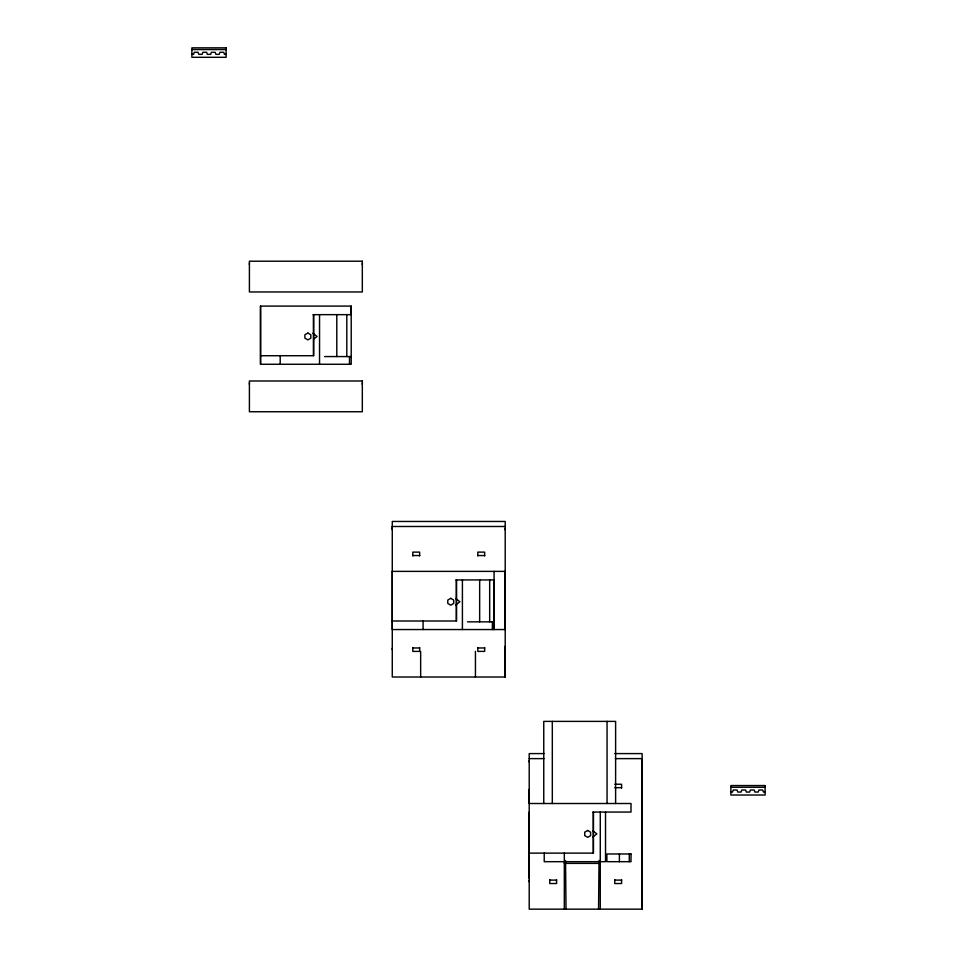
<?xml version="1.0" encoding="UTF-8"?>
<svg xmlns="http://www.w3.org/2000/svg" width="957" height="957" viewBox="0 0 957 957"><rect width="100%" height="100%" fill="white"/><g stroke="black" fill="none" stroke-linecap="round" stroke-linejoin="round"><path stroke-width="1.44" d="M249.406 384.367L249.406 382.991M249.406 264.611L249.406 263.223M260.531 364.27L260.531 306.096L351.207 306.096L351.207 364.27L260.531 364.27L260.531 306.096M313.561 355.717L313.561 314.65L313.561 355.717L260.531 355.717M319.542 364.27L319.542 314.65M351.207 306.096L351.207 314.65L313.035 314.65M362.32 384.367L362.32 382.991M362.32 264.611L362.32 263.223M392.274 649.647L392.274 648.272M392.274 529.891L392.274 528.503M392.274 528.3L392.274 526.936M456.429 620.997L456.429 579.93L456.429 620.997L392.274 620.997M462.41 629.55L462.41 579.93M494.075 571.377L494.075 629.55L494.075 579.93L455.915 579.93M505.2 677.018L505.2 521.457L392.274 521.457L392.274 677.018L505.2 677.018L505.2 646.262M505.2 529.891L505.2 528.503M529.209 881.792L529.209 880.404M529.209 762.023L529.209 760.636M529.209 878.394L529.209 789.393M564.319 909.15L564.319 852.926M566.03 909.15L565.539 860.439M593.376 853.13L593.376 812.062L593.376 853.13L529.209 853.13M598.556 909.15L599.046 860.439M600.266 909.15L600.278 812.062M529.209 812.062L529.209 909.15L642.135 909.15L642.135 758.626L615.387 758.626M598.556 863.381L600.266 861.683M313.884 338.922L317.066 336.469L312.903 333.275M455.688 605.015L459.934 601.762L455.688 598.496M592.622 837.148L596.869 833.894L592.706 830.7M191.89 49.561L226.115 49.561M191.89 54.346L193.529 54.346L194.283 52.3L198.063 52.3L198.805 54.346L202.083 54.346L202.836 52.3L206.616 52.3L207.358 54.346L210.648 54.346L211.389 52.3L215.169 52.3L215.923 54.346L219.201 54.346L219.943 52.3L223.723 52.3L224.476 54.346L226.115 54.346M324.626 356.566L351.207 356.566M392.274 526.494L505.2 526.494M412.802 555.538L419.656 555.538M477.818 555.538L484.661 555.538M467.495 621.847L494.075 621.847M412.802 647.973L419.656 647.973M477.818 647.973L484.661 647.973M544.066 753.59L529.209 753.59L529.209 803.509L631.01 803.509L631.01 812.062L592.85 812.062M614.753 753.59L642.135 753.59L642.135 909.15M529.209 758.626L544.066 758.626M614.753 784.25L621.595 784.25L621.595 788.101M730.885 787.264L765.11 787.264M614.753 787.683L621.595 787.683M730.885 792.061L732.524 792.061L733.277 790.004L737.057 790.004L737.799 792.061L741.077 792.061L741.831 790.004L745.611 790.004L746.352 792.061L749.642 792.061L750.384 790.004L754.164 790.004L754.917 792.061L758.195 792.061L758.937 790.004L762.717 790.004L763.471 792.061L765.11 792.061M564.319 863.381L600.266 863.381M549.749 880.105L556.591 880.105M614.753 880.105L621.595 880.105M629.299 853.979L629.299 861.683M621.595 879.674L621.595 883.526L614.753 883.526L614.753 879.674M619.406 853.979L619.406 861.683M615.614 803.509L615.614 721.387L543.755 721.387L543.755 803.509M607.061 721.387L607.061 803.509M605.53 812.062L605.53 861.683L544.222 861.683L544.222 852.926M556.591 879.674L556.591 883.526L549.749 883.526L549.749 879.674M552.309 721.387L552.309 803.509M492.365 621.847L492.365 629.55M489.673 579.93L489.673 621.847M484.661 555.969L484.661 552.117L477.818 552.117L477.818 555.969M484.661 647.542L484.661 651.394L477.818 651.394L477.818 647.542M479.66 579.93L479.66 621.847M475.438 651.358L475.438 677.018M423.078 620.794L423.078 629.55M420.649 651.358L420.649 677.018M419.656 555.969L419.656 552.117L412.802 552.117L412.802 555.969M419.656 647.542L419.656 651.394L412.802 651.394L412.802 647.542M349.496 356.566L349.496 364.27M346.805 314.65L346.805 356.566M336.792 314.65L336.792 356.566M280.21 355.514L280.21 364.27M392.274 571.377L392.274 629.55L505.2 629.55L505.2 571.377L392.274 571.377M307.867 333.048L304.9 334.759L304.9 338.18L307.867 339.891L310.834 338.18L310.834 334.759L307.867 333.048M450.735 598.328L447.78 600.051L447.78 603.472L450.735 605.183L453.702 603.472L453.702 600.051L450.735 598.328M587.67 830.473L584.715 832.183L584.715 835.605L587.67 837.315L590.636 835.605L590.636 832.183L587.67 830.473M226.115 47.85L191.89 47.85L191.89 57.3L226.115 57.3L226.115 47.85M362.32 261.213L249.406 261.213L249.406 291.969L362.32 291.969L362.32 261.213M362.32 380.982L249.406 380.982L249.406 411.737L362.32 411.737L362.32 380.982M765.11 785.553L730.885 785.553L730.885 795.016L765.11 795.016L765.11 785.553M631.01 853.979L606.882 853.979L606.882 861.683L631.01 861.683L631.01 853.979"/></g></svg>
